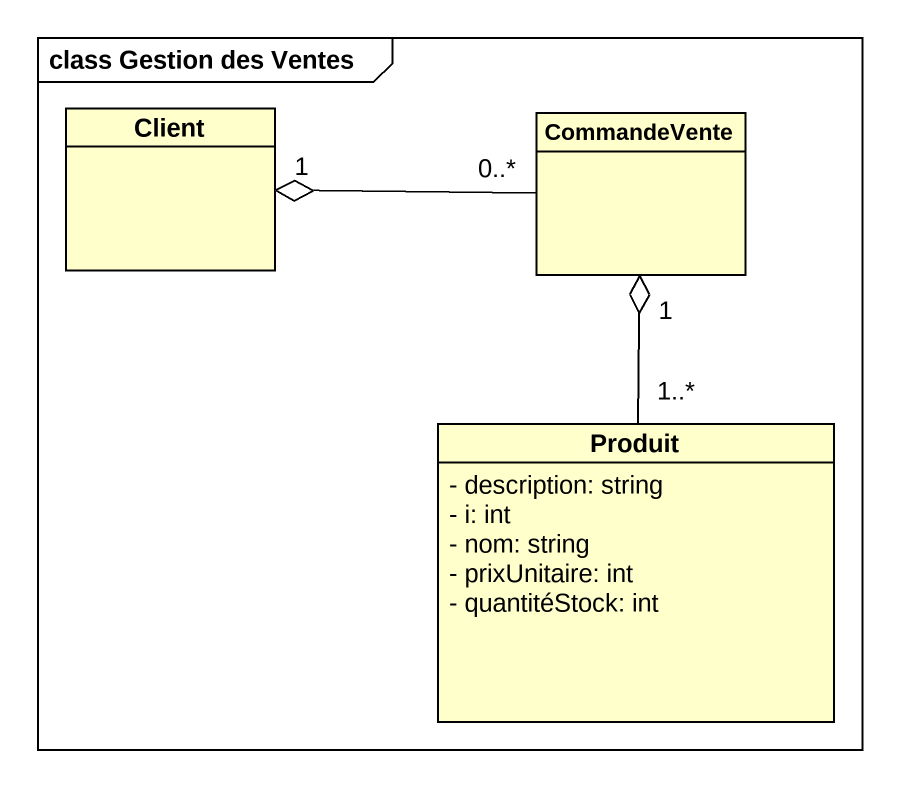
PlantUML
@startuml
mainframe class Gestion des Ventes
hide circle
hide empty members
skinparam classAttributeIconSize 0
class Client
class CommandeVente
class Produit {
  - description: string
  - i: int
  - nom: string
  - prixUnitaire: int
  - quantitéStock: int
}
CommandeVente "0..*" -left-o "1" Client
Produit "1..*" -up-o "1" CommandeVente
@enduml
